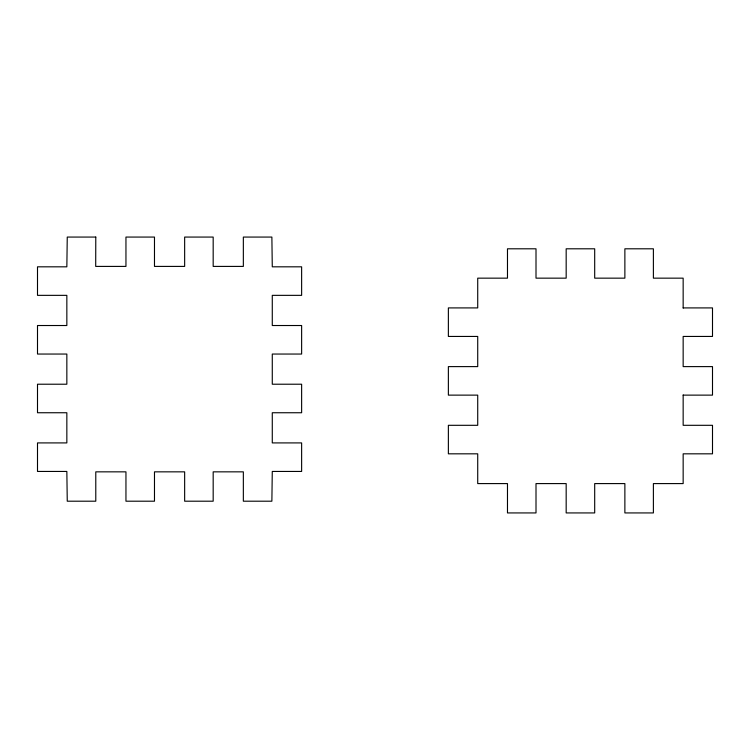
<?xml version="1.0" encoding="UTF-8"?>
<svg xmlns="http://www.w3.org/2000/svg" width="750" height="750" viewBox="0 0 750 750"><rect width="100%" height="100%" fill="white"/><g stroke="black" fill="none" stroke-linecap="round" stroke-linejoin="round"><path stroke-width="1.12" d="M683.156 307.913L712.5 307.913L712.5 336.441L683.156 336.441L683.156 366.609L712.5 366.609L712.5 395.128L683.156 395.128M683.156 308.053L683.156 278.156L653.391 278.156L653.391 248.803L624.872 248.803L624.872 278.156L594.694 278.156L594.694 248.803L566.175 248.803L566.175 278.156L536.006 278.156L536.006 248.803L507.478 248.803L507.478 278.156L477.722 278.156L477.722 307.913L448.369 307.913L448.369 336.441L477.722 336.441L477.722 366.609L448.369 366.609L448.369 395.128L477.722 395.128L477.722 425.306L448.369 425.306L448.369 453.825L477.722 453.825L477.722 483.591L507.478 483.591L507.478 512.934L536.006 512.934L536.006 483.591L566.175 483.591L566.175 512.934L594.694 512.934L594.694 483.591L624.872 483.591L624.872 512.934L653.391 512.934L653.391 483.591L683.156 483.591L683.156 453.825L712.5 453.825L712.5 425.306L683.156 425.306L683.156 394.978M95.784 237.066L67.256 237.066L66.844 266.822L37.5 266.822L37.5 295.35L66.844 295.35L66.844 325.519L37.5 325.519L37.5 354.047L66.844 354.047L66.844 384.216L37.5 384.216L37.5 412.744L66.844 412.744L66.844 442.913L37.5 442.913L37.5 471.441L66.844 471.441L67.256 501.197L95.784 501.197L95.784 471.844L125.953 471.844L125.953 501.197L154.481 501.197L154.481 471.844L184.65 471.844L184.65 501.197L213.178 501.197L213.178 471.844L243.347 471.844L243.347 501.197L271.875 501.197L272.278 471.441L301.631 471.441L301.631 442.913L272.278 442.913L272.278 412.744L301.631 412.744L301.631 384.216L272.278 384.216L272.278 354.047L301.631 354.047L301.631 325.519L272.278 325.519L272.278 295.35L301.631 295.35L301.631 266.822L272.278 266.822L271.875 237.066L243.347 237.066L243.347 266.409L213.178 266.409L213.178 237.066L184.65 237.066L184.65 266.409L154.481 266.409L154.481 237.066L125.953 237.066L125.953 266.409L95.7 266.409L95.784 237.066"/></g></svg>
